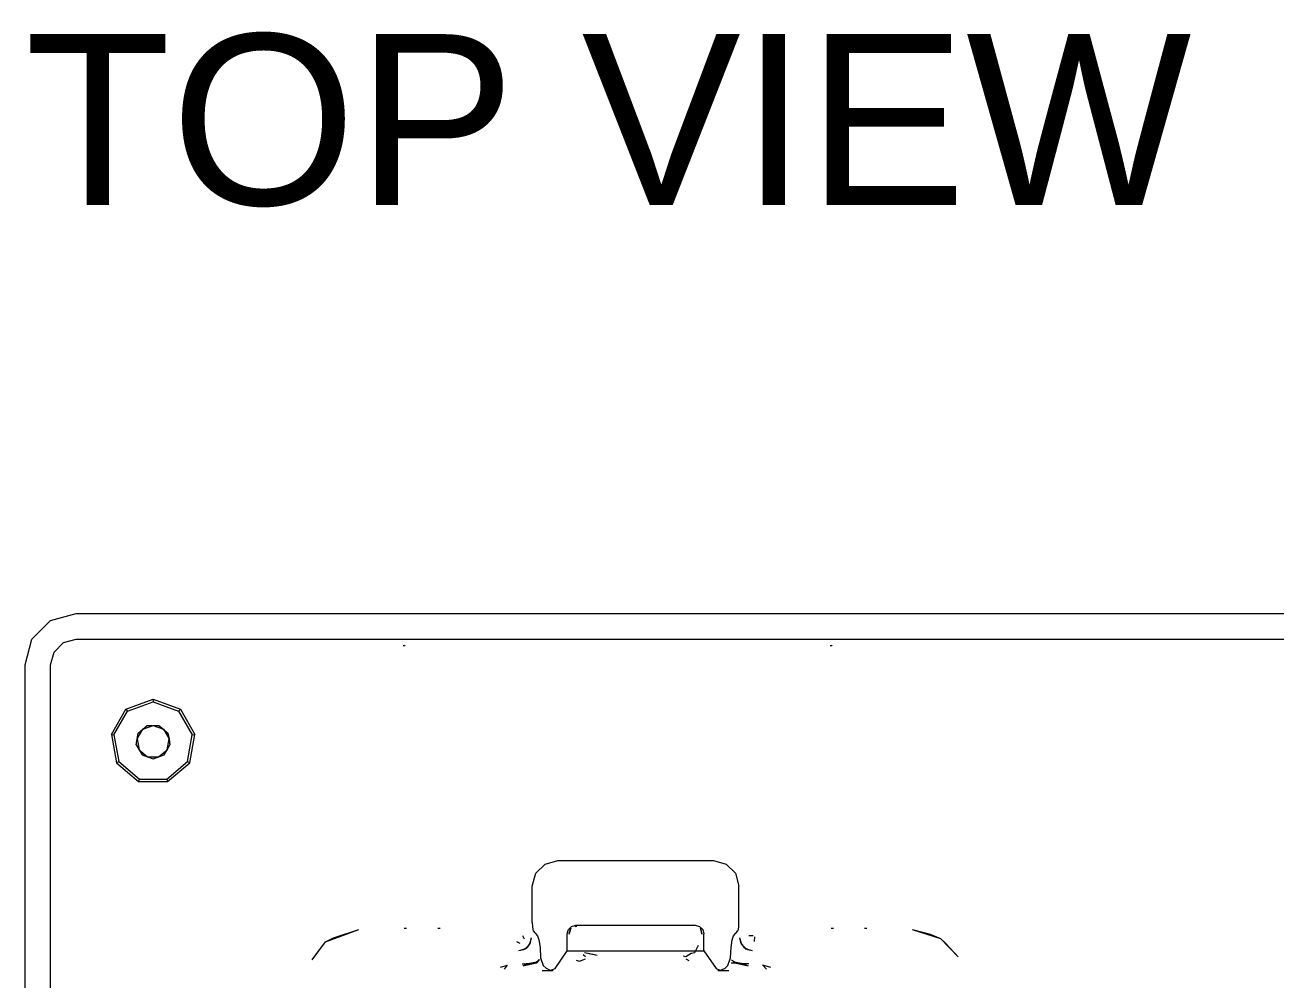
# Model space of a CAD drawing. Header units: millimetres. Extents: x 0 to 1729, y -270 to 583.
# Drawn here: x 0 to 146.5, y 385.1 to 496.9 of the extents above; entities that cross this region are included whole.
import ezdxf

# ---------------------------------------------------------------- set-up
doc = ezdxf.new("R2010")
doc.units = ezdxf.units.MM
doc.layers.add('OUTLINE', color=7, linetype='Continuous')
doc.layers.add('TITLE', color=7, linetype='Continuous')
doc.styles.add('ARIAL', font='arial.ttf')

msp = doc.modelspace()

# ---------------------------------------------------------------- linework, layer by layer
at = {"layer": 'OUTLINE', "lineweight": 13}
for p, q in [((3, 427.2), (6, 428)), ((6, 428), (1142, 428)), ((0.8, 425), (3, 427.2)), ((0, 422), (0.8, 425)), ((4.5, 424.6), (6, 425)), ((6, 425), (1142, 425)), ((3, 422), (3.4, 423.5)), ((3.4, 423.5), (4.5, 424.6)), ((44.28, 424.28), (44.47, 424.28)), ((44.47, 424.28), (44.53, 424.29)), ((94.28, 424.28), (94.47, 424.28)), ((94.47, 424.28), (94.53, 424.29)), ((0, 6), (0, 422)), ((3, 6), (3, 422)), ((11.81, 416.8), (15, 417.96)), ((12.01, 416.56), (15, 417.65)), ((15, 417.96), (15, 417.65)), ((15, 417.96), (18.19, 416.8)), ((15, 417.65), (17.99, 416.56)), ((10.12, 413.86), (11.81, 416.8)), ((10.42, 413.81), (12.01, 416.56)), ((11.81, 416.8), (12.01, 416.56)), ((17.99, 416.56), (18.19, 416.8)), ((17.99, 416.56), (19.58, 413.81)), ((18.19, 416.8), (19.88, 413.86)), ((13.27, 414), (14.32, 414.88)), ((13.78, 414.45), (15, 414.9)), ((13.78, 414.45), (14.32, 414.88)), ((14.32, 414.88), (15, 414.9)), ((14.32, 414.88), (15.68, 414.88)), ((15, 414.9), (15.68, 414.88)), ((15, 414.9), (16.22, 414.45)), ((15.68, 414.88), (16.22, 414.45)), ((15.68, 414.88), (16.73, 414)), ((10.12, 413.86), (10.42, 413.81)), ((10.12, 413.86), (10.71, 410.52)), ((10.42, 413.81), (10.97, 410.67)), ((13.03, 412.65), (13.27, 414)), ((13.03, 412.65), (13.13, 413.33)), ((13.13, 413.33), (13.78, 414.45)), ((13.13, 413.33), (13.27, 414)), ((13.13, 413.33), (13.36, 412.05)), ((13.27, 414), (13.78, 414.45)), ((16.22, 414.45), (16.73, 414)), ((16.22, 414.45), (16.87, 413.33)), ((16.64, 412.05), (16.87, 413.33)), ((16.73, 414), (16.87, 413.33)), ((16.73, 414), (16.97, 412.65)), ((16.87, 413.33), (16.97, 412.65)), ((19.03, 410.67), (19.58, 413.81)), ((19.29, 410.52), (19.88, 413.86)), ((19.58, 413.81), (19.88, 413.86)), ((13.03, 412.65), (13.36, 412.05)), ((13.03, 412.65), (13.71, 411.47)), ((13.36, 412.05), (13.71, 411.47)), ((13.36, 412.05), (14.35, 411.22)), ((15.65, 411.22), (16.64, 412.05)), ((16.29, 411.47), (16.97, 412.65)), ((16.29, 411.47), (16.64, 412.05)), ((16.64, 412.05), (16.97, 412.65)), ((10.71, 410.52), (10.97, 410.67)), ((10.71, 410.52), (13.3, 408.34)), ((10.97, 410.67), (13.41, 408.63)), ((13.71, 411.47), (14.35, 411.22)), ((13.71, 411.47), (15, 411)), ((14.35, 411.22), (15, 411)), ((14.35, 411.22), (15.65, 411.22)), ((15, 411), (16.29, 411.47)), ((15, 411), (15.65, 411.22)), ((15.65, 411.22), (16.29, 411.47)), ((16.59, 408.63), (19.03, 410.67)), ((16.7, 408.34), (19.29, 410.52)), ((19.03, 410.67), (19.29, 410.52)), ((13.3, 408.34), (13.41, 408.63)), ((13.3, 408.34), (16.7, 408.34)), ((13.41, 408.63), (16.59, 408.63)), ((16.59, 408.63), (16.7, 408.34)), ((59.81, 397.59), (60.9, 398.68)), ((60.9, 398.68), (62.39, 399.08)), ((62.39, 399.08), (80.61, 399.08)), ((80.61, 399.08), (82.1, 398.68)), ((82.1, 398.68), (83.19, 397.59)), ((59.41, 396.1), (59.81, 397.59)), ((83.19, 397.59), (83.59, 396.1)), ((59.41, 391.83), (59.41, 396.1)), ((83.59, 391.83), (83.59, 396.1)), ((44.4, 391.17), (44.67, 391.17)), ((48.33, 391.17), (48.6, 391.17)), ((59.41, 391.83), (59.42, 391.37)), ((59.42, 391.37), (59.46, 391.01)), ((63.63, 391), (64, 391.37)), ((63.72, 390.47), (63.94, 391.19)), ((63.84, 390.98), (63.94, 391.19)), ((64, 391.37), (64.51, 391.5)), ((64.43, 391.38), (64.61, 391.42)), ((64.43, 391.38), (64.52, 391.41)), ((64.51, 391.5), (78.49, 391.5)), ((64.52, 391.41), (64.61, 391.42)), ((78.49, 391.5), (79, 391.37)), ((79, 391.37), (79.37, 391)), ((79.06, 391.19), (79.14, 391.01)), ((79.06, 391.19), (79.28, 390.47)), ((83.54, 391.01), (83.58, 391.37)), ((83.58, 391.37), (83.59, 391.83)), ((94.4, 391.17), (94.67, 391.17)), ((98.33, 391.17), (98.6, 391.17)), ((35.2, 389.56), (39.1, 391.01)), ((35.2, 389.56), (36.12, 390.05)), ((36.12, 390.05), (39.1, 391.01)), ((58.25, 390.3), (58.46, 389.91)), ((59.11, 389.3), (59.31, 390.03)), ((59.11, 389.29), (59.32, 390.03)), ((59.2, 389.49), (59.31, 390.03)), ((59.2, 389.49), (59.32, 390.03)), ((59.46, 391.01), (59.52, 390.84)), ((59.52, 390.84), (60.02, 390.26)), ((60.02, 390.26), (60.18, 389.81)), ((60.18, 389.81), (60.31, 388.9)), ((63.5, 390.5), (63.63, 391)), ((63.5, 388.5), (63.5, 390.5)), ((63.72, 390.47), (63.84, 390.98)), ((79.14, 391.01), (79.28, 390.47)), ((79.37, 391), (79.5, 390.5)), ((79.5, 388.5), (79.5, 390.5)), ((82.69, 388.9), (82.82, 389.81)), ((82.82, 389.81), (82.98, 390.26)), ((82.98, 390.26), (83.48, 390.84)), ((83.48, 390.84), (83.54, 391.01)), ((83.68, 390.03), (83.8, 389.49)), ((83.68, 390.03), (83.89, 389.29)), ((83.68, 390.03), (83.8, 389.49)), ((83.68, 390.03), (83.89, 389.3)), ((84.75, 390.3), (85.28, 390.32)), ((85.44, 389.61), (85.46, 390.14)), ((103.9, 391.01), (106, 390.47)), ((103.9, 391.01), (107.22, 389.97)), ((106, 390.47), (107.22, 389.97)), ((107.22, 389.97), (107.82, 389.39)), ((107.22, 389.97), (109.3, 387.82)), ((33.61, 387.47), (35.2, 389.56)), ((33.95, 387.88), (35.2, 389.56)), ((57.56, 389.61), (57.94, 389.4)), ((57.83, 388.54), (58.56, 388.75)), ((57.83, 388.54), (58.57, 388.75)), ((57.83, 388.54), (58.37, 388.66)), ((57.83, 388.54), (58.37, 388.66)), ((58.37, 388.66), (58.87, 388.99)), ((58.37, 388.66), (58.56, 388.75)), ((58.37, 388.66), (58.57, 388.75)), ((58.56, 388.75), (59.11, 389.3)), ((58.56, 388.75), (58.87, 388.99)), ((58.57, 388.75), (59.11, 389.29)), ((58.57, 388.75), (58.87, 388.99)), ((58.87, 388.99), (59.2, 389.49)), ((58.87, 388.99), (59.11, 389.3)), ((58.87, 388.99), (59.11, 389.29)), ((59.11, 389.3), (59.2, 389.49)), ((59.11, 389.29), (59.2, 389.49)), ((60.31, 388.9), (60.38, 387.68)), ((62.07, 386.44), (63.5, 388.5)), ((63.5, 388.5), (79.5, 388.5)), ((65.52, 388.31), (66.14, 388.21)), ((65.52, 388.31), (67.02, 388.01)), ((77.37, 387.85), (78.02, 388.25)), ((78.02, 388.25), (78.44, 388.31)), ((78.44, 388.31), (78.88, 389.16)), ((79.5, 388.5), (80.93, 386.44)), ((82.62, 387.68), (82.69, 388.9)), ((83.8, 389.49), (83.89, 389.29)), ((83.8, 389.49), (83.89, 389.3)), ((83.8, 389.49), (84.13, 388.99)), ((83.89, 389.3), (84.13, 388.99)), ((83.89, 389.3), (84.44, 388.75)), ((83.89, 389.29), (84.13, 388.99)), ((83.89, 389.29), (84.43, 388.75)), ((84.13, 388.99), (84.43, 388.75)), ((84.13, 388.99), (84.44, 388.75)), ((84.13, 388.99), (84.63, 388.66)), ((84.43, 388.75), (84.63, 388.66)), ((84.43, 388.75), (85.17, 388.54)), ((84.44, 388.75), (84.63, 388.66)), ((84.44, 388.75), (85.17, 388.54)), ((84.63, 388.66), (85.17, 388.54)), ((84.63, 388.66), (85.17, 388.54)), ((107.82, 389.39), (109.3, 387.82)), ((33.61, 387.47), (33.95, 387.88)), ((55.69, 386.61), (56.5, 386.85)), ((56.17, 386.38), (56.5, 386.85)), ((58.23, 386.99), (59.13, 387.06)), ((58.23, 386.99), (58.86, 386.98)), ((58.32, 386.74), (58.86, 386.98)), ((58.32, 386.74), (59.17, 386.96)), ((58.86, 386.98), (59.55, 387.1)), ((58.86, 386.98), (59.13, 387.06)), ((58.86, 386.98), (59.17, 386.96)), ((59.13, 387.06), (59.9, 387.24)), ((59.13, 387.06), (59.55, 387.1)), ((59.17, 386.96), (59.55, 387.1)), ((59.17, 386.96), (59.92, 387.1)), ((59.55, 387.1), (59.9, 387.24)), ((59.55, 387.1), (60.06, 387.24)), ((59.55, 387.1), (59.92, 387.1)), ((59.9, 387.24), (60.26, 387.51)), ((59.9, 387.24), (60.06, 387.24)), ((59.92, 387.1), (60.06, 387.24)), ((60.06, 387.24), (60.26, 387.51)), ((60.38, 387.68), (60.69, 386.79)), ((60.69, 386.79), (61.02, 386.48)), ((64.56, 387.44), (64.92, 387.32)), ((64.92, 387.32), (65.63, 387.58)), ((65.37, 388.08), (65.63, 387.85)), ((66.14, 388.21), (67.02, 388.01)), ((77.09, 387.93), (77.37, 387.85)), ((77.37, 387.58), (77.73, 387.37)), ((81.98, 386.48), (82.31, 386.79)), ((82.31, 386.79), (82.62, 387.68)), ((82.69, 387.12), (83.08, 387.1)), ((82.74, 387.47), (83.1, 387.24)), ((82.94, 387.22), (83.1, 387.24)), ((82.94, 387.22), (83.08, 387.1)), ((82.94, 387.22), (83.45, 387.09)), ((83.08, 387.1), (83.45, 387.09)), ((83.08, 387.1), (83.83, 386.96)), ((83.1, 387.24), (83.45, 387.09)), ((83.1, 387.24), (83.87, 387.06)), ((83.45, 387.09), (83.83, 386.96)), ((83.45, 387.09), (83.87, 387.06)), ((83.45, 387.09), (84.14, 386.97)), ((83.83, 386.96), (84.14, 386.97)), ((83.83, 386.96), (84.68, 386.74)), ((83.87, 387.06), (84.14, 386.97)), ((83.87, 387.06), (84.76, 387.05)), ((84.14, 386.97), (84.76, 387.05)), ((84.14, 386.97), (84.68, 386.74)), ((86.38, 386.88), (86.83, 386.38)), ((86.38, 386.88), (87.31, 386.61)), ((60.58, 386.21), (61.1, 386.22)), ((60.58, 386.21), (61.87, 386.21)), ((61.02, 386.48), (61.42, 386.28)), ((61.1, 386.22), (61.55, 386.27)), ((61.42, 386.28), (61.87, 386.21)), ((61.55, 386.27), (61.9, 386.35)), ((61.9, 386.35), (62.07, 386.44)), ((80.93, 386.44), (81.1, 386.35)), ((81.1, 386.35), (81.45, 386.27)), ((81.13, 386.21), (81.58, 386.28)), ((81.13, 386.21), (82.42, 386.21)), ((81.45, 386.27), (81.9, 386.22)), ((81.58, 386.28), (81.98, 386.48)), ((81.9, 386.22), (82.42, 386.21))]:
    msp.add_line(p, q, dxfattribs=at)

# ---------------------------------------------------------------- texts
at = {"layer": 'TITLE', "style": 'ARIAL'}
msp.add_text('TOP VIEW  (hidden lines not removed)', height=20, dxfattribs=at).set_placement((0, 475.84))

doc.saveas('drawing.dxf')
